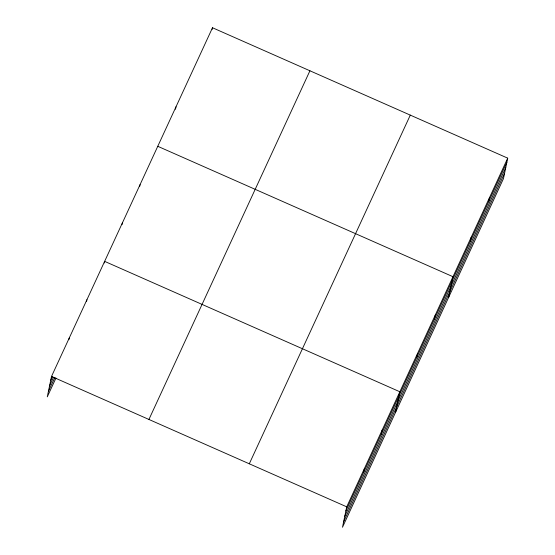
<?xml version="1.0" encoding="UTF-8"?>
<svg xmlns="http://www.w3.org/2000/svg" width="555" height="555" viewBox="0 0 555 555"><rect width="100%" height="100%" fill="white"/><g stroke="black" fill="none" stroke-linecap="round" stroke-linejoin="round"><path stroke-width="0.83" d="M507.721 158.154L346.722 506.833L342.497 527.25L503.489 178.571L507.721 158.154L212.503 27.75L51.511 376.429L47.279 396.846L55.958 378.059M68.882 339.709L69.215 338.078M86.587 301.358L86.927 299.721M104.298 263.001L104.638 261.363L399.85 391.768L395.625 412.185M122.01 224.65L122.35 223.013M139.721 186.293L140.054 184.655M175.505 109.238L176.011 106.782M212.17 29.387L212.503 27.75M363.587 472.576L364.434 468.482M381.292 434.218L382.138 430.125M416.715 357.51L417.561 353.417M434.426 319.153L435.273 315.06M448.752 297.119L452.977 276.709L157.766 146.298M470.376 241.279L471.23 237.186M488.622 201.763L489.475 197.67M50.665 380.522L52.468 376.609M49.548 385.905L53.523 377.296M48.396 391.455L54.903 377.372M148.927 419.462L309.926 70.783M249.299 463.8L410.298 115.121M345.876 510.926L506.875 162.247M344.759 516.317L505.758 167.631M343.607 521.866L504.606 173.181M51.511 376.429L346.722 506.833"/></g></svg>
